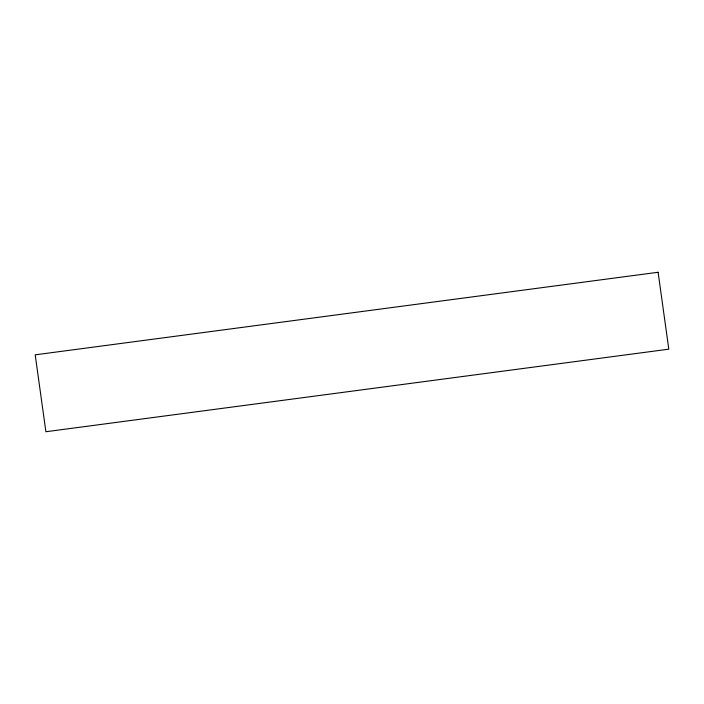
<?xml version="1.0" encoding="UTF-8"?>
<svg xmlns="http://www.w3.org/2000/svg" width="704" height="704" viewBox="0 0 704 704"><rect width="100%" height="100%" fill="white"/><g stroke="black" fill="none" stroke-linecap="round" stroke-linejoin="round"><path stroke-width="1.06" d="M658.108 272.263L35.2 354.825L45.892 431.737L668.8 349.175L658.108 272.263"/></g></svg>
